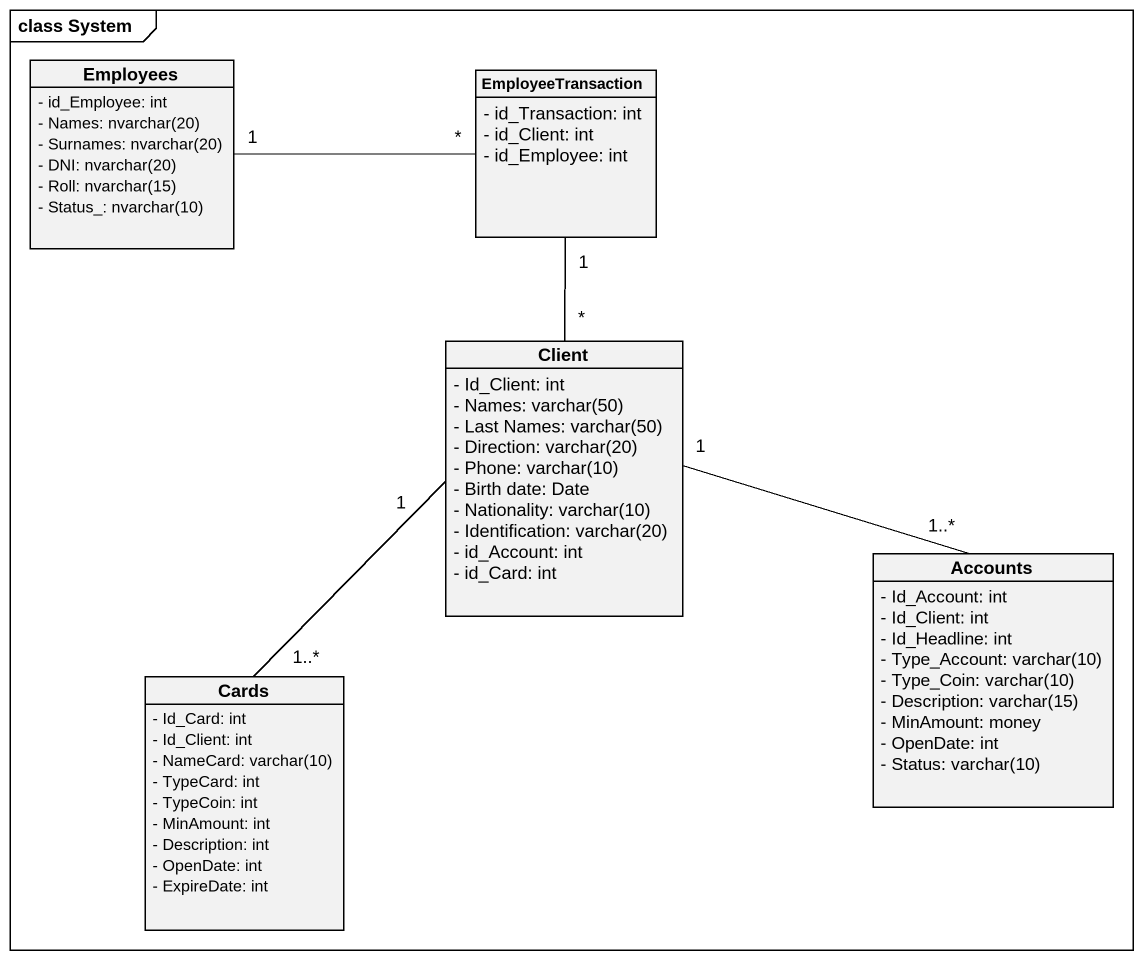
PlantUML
@startuml
mainframe class System
hide circle
hide empty members
skinparam classAttributeIconSize 0
class Employees {
  - id_Employee: int
  {field} - Names: nvarchar(20)
  {field} - Surnames: nvarchar(20)
  {field} - DNI: nvarchar(20)
  {field} - Roll: nvarchar(15)
  {field} - Status_: nvarchar(10)
}
class EmployeeTransaction {
  - id_Transaction: int
  - id_Client: int
  - id_Employee: int
}
class Client {
  - Id_Client: int
  {field} - Names: varchar(50)
  {field} - Last Names: varchar(50)
  {field} - Direction: varchar(20)
  {field} - Phone: varchar(10)
  - Birth date: Date
  {field} - Nationality: varchar(10)
  {field} - Identification: varchar(20)
  - id_Account: int
  - id_Card: int
}
class Accounts {
  - Id_Account: int
  - Id_Client: int
  - Id_Headline: int
  {field} - Type_Account: varchar(10)
  {field} - Type_Coin: varchar(10)
  {field} - Description: varchar(15)
  - MinAmount: money
  - OpenDate: int
  {field} - Status: varchar(10)
}
class Cards {
  - Id_Card: int
  - Id_Client: int
  {field} - NameCard: varchar(10)
  - TypeCard: int
  - TypeCoin: int
  - MinAmount: int
  - Description: int
  - OpenDate: int
  - ExpireDate: int
}
Employees "1" -right- "*" EmployeeTransaction
EmployeeTransaction "1" -- "*" Client
Client "1" -- "1..*" Cards
Accounts "1..*" -left- "1" Client
@enduml
